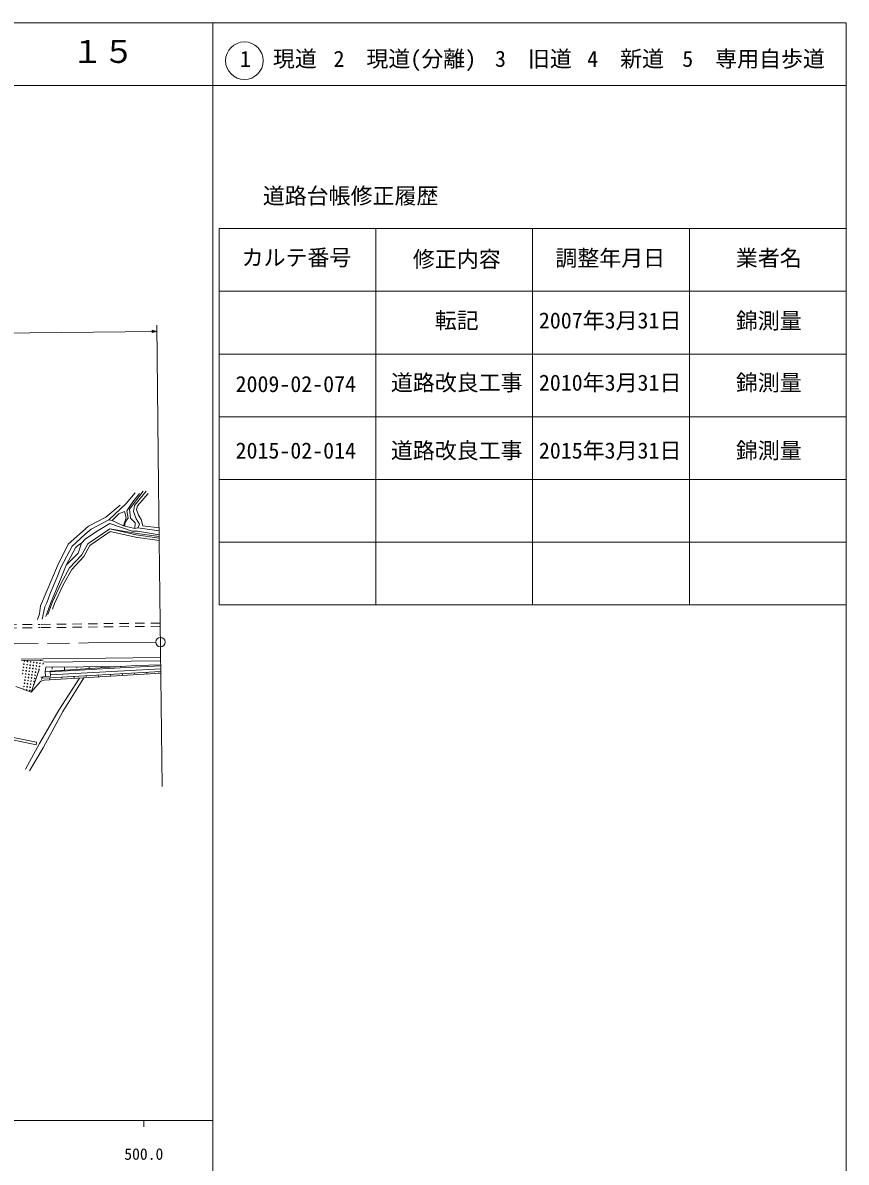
# Model space of a CAD drawing. Units: millimetres, scale not verified. Extents: x 33656 to 673656, y 21260 to 381260.
# Drawn here: x 542351 to 673656, y 199617 to 381260 of the extents above; entities that cross this region are included whole.
import ezdxf
from ezdxf.enums import TextEntityAlignment as Align

# ---------------------------------------------------------------- set-up
doc = ezdxf.new("R2010")
doc.units = ezdxf.units.MM
doc.header["$LTSCALE"] = 1000
doc.linetypes.add('CHAIN', pattern=[18.5, 12, -1.5, 3.5, -1.5])
doc.linetypes.add('USER1', pattern=[2.5, 1.5, -1])
doc.layers.add('S-SUV', color=7, linetype='Continuous', lineweight=13)
doc.styles.add('ＭＳ ゴシック', font='')
doc.styles.get('ＭＳ ゴシック').set_extended_font_data('MS Gothic')

msp = doc.modelspace()

# ---------------------------------------------------------------- linework, layer by layer
at = {"layer": 'S-SUV'}
for p, q in [((673656, 381260), (33656, 381260)), ((572656, 381260), (572656, 371260)), ((673656, 21260), (673656, 381260)), ((33656, 371260), (673656, 371260)), ((572656, 21260), (572656, 371260)), ((573656, 348457), (573656, 288457)), ((573656, 348457), (673656, 348457)), ((598656, 348457), (598656, 288457)), ((623656, 348457), (623656, 288457)), ((648656, 348457), (648656, 288457)), ((573656, 338457), (673656, 338457)), ((564019, 307422), (563726, 333070)), ((497808, 331307), (563737, 332062)), ((563737, 332062), (562985, 332241)), ((562985, 332241), (562989, 331866)), ((562989, 331866), (563737, 332062)), ((563008, 331894), (563004, 332213)), ((563004, 332213), (563658, 332061)), ((563660, 332061), (563008, 331894)), ((563036, 331922), (563033, 332185)), ((563033, 332185), (563583, 332060)), ((563583, 332060), (563036, 331922)), ((563063, 331951), (563061, 332157)), ((563061, 332157), (563508, 332059)), ((563508, 332059), (563063, 331951)), ((563091, 331979), (563089, 332129)), ((563089, 332129), (563432, 332058)), ((563432, 332058), (563091, 331979)), ((563119, 332008), (563118, 332101)), ((563118, 332101), (563357, 332057)), ((563357, 332057), (563119, 332008)), ((563147, 332036), (563146, 332074)), ((563146, 332074), (563280, 332056)), ((563147, 332055), (563280, 332056)), ((563280, 332056), (563147, 332036)), ((573656, 328457), (673656, 328457)), ((573656, 318457), (673656, 318457)), ((564019, 307422), (564568, 259500)), ((573656, 308457), (673656, 308457)), ((560277, 306341), (558852, 304605)), ((559372, 303745), (561527, 306605)), ((559914, 304901), (560975, 306239)), ((562010, 306575), (560143, 304305)), ((560655, 304258), (562329, 306220)), ((555577, 302459), (557857, 304342)), ((558852, 304605), (556097, 302026)), ((558587, 303362), (557692, 302987)), ((558823, 302343), (558587, 303362)), ((559914, 304901), (558932, 303433)), ((558932, 303433), (559133, 302300)), ((559552, 302290), (559372, 303745)), ((559990, 303362), (560143, 304305)), ((560442, 302188), (559990, 303362)), ((560464, 303652), (560655, 304258)), ((560798, 302778), (560464, 303652)), ((552828, 301001), (555577, 302459)), ((553257, 300534), (556097, 302026)), ((556593, 301906), (556097, 302026)), ((557692, 302987), (556593, 301906)), ((556593, 301906), (558385, 301073)), ((558385, 301073), (558823, 302343)), ((558644, 301374), (558908, 301956)), ((559133, 302300), (558908, 301956)), ((560257, 301570), (559552, 302290)), ((560228, 300657), (560257, 301570)), ((560442, 302188), (560962, 301310)), ((561239, 302053), (560798, 302778)), ((561506, 301067), (561239, 302053)), ((549614, 298140), (552828, 301001)), ((552307, 299737), (550822, 298378)), ((553257, 300534), (552307, 299737)), ((552371, 298994), (554352, 300297)), ((556228, 300568), (552735, 298192)), ((556310, 300139), (553037, 297914)), ((554352, 300297), (556227, 301441)), ((559767, 300202), (556227, 301441)), ((560418, 299633), (556228, 300568)), ((560596, 299858), (556228, 300568)), ((560347, 299239), (556310, 300139)), ((560228, 300657), (558385, 301073)), ((558644, 301374), (558605, 301023)), ((560622, 300215), (559767, 300202)), ((560695, 300723), (560228, 300657)), ((564111, 299379), (560596, 299858)), ((564108, 299642), (560622, 300215)), ((560695, 300723), (560962, 301310)), ((564101, 300243), (560695, 300723)), ((564096, 300727), (561506, 301067)), ((547863, 294682), (549614, 298140)), ((550822, 298378), (550210, 297813)), ((550774, 297575), (551156, 297932)), ((551737, 298290), (551156, 297932)), ((551737, 298290), (551181, 296710)), ((551737, 298290), (552371, 298994)), ((552735, 298192), (551741, 296428)), ((553037, 297914), (552067, 296191)), ((564119, 298713), (560347, 299239)), ((564114, 299118), (560418, 299633)), ((573656, 298457), (673656, 298457)), ((550210, 297813), (548488, 294521)), ((550774, 297575), (549295, 294796)), ((549295, 294796), (551181, 296710)), ((551741, 296428), (549823, 294353)), ((552067, 296191), (550149, 294116)), ((546095, 290464), (547863, 294682)), ((548488, 294521), (547783, 292753)), ((549295, 294796), (548324, 292418)), ((549823, 294353), (548469, 291943)), ((546712, 290291), (547783, 292753)), ((550149, 294116), (548826, 291762)), ((548324, 292418), (546755, 288674)), ((548469, 291943), (547061, 288849)), ((548826, 291762), (547425, 288683)), ((545178, 288312), (546095, 290464)), ((546186, 288775), (546712, 290291)), ((547061, 288849), (546325, 286925)), ((544677, 286160), (545019, 287055)), ((545019, 287055), (545178, 288312)), ((545879, 288134), (545451, 286176)), ((546186, 288775), (545879, 288134)), ((546755, 288674), (546008, 286629)), ((547425, 288683), (547073, 287769)), ((573656, 288457), (673656, 288457)), ((545586, 279876), (542117, 279812)), ((545586, 279876), (555533, 279984)), ((555533, 279984), (564332, 280067)), ((542121, 279612), (545589, 279677)), ((543695, 274535), (544946, 278113)), ((545630, 279341), (564338, 279565)), ((545922, 277847), (546050, 278516)), ((546050, 278516), (558065, 278660)), ((557885, 278648), (546711, 277905)), ((546738, 277798), (557904, 278417)), ((564353, 278287), (546764, 277318)), ((547036, 278527), (547040, 278227)), ((549009, 278549), (549014, 278058)), ((550981, 278571), (550983, 278380)), ((552954, 278593), (552957, 278320)), ((554926, 278615), (554927, 278533)), ((556899, 278637), (556899, 278583)), ((560536, 278827), (557885, 278648)), ((557904, 278417), (564347, 278756)), ((564345, 278929), (560536, 278827)), ((545228, 276289), (543695, 274535)), ((545251, 276956), (545223, 276937)), ((545223, 276937), (545693, 276773)), ((545766, 276469), (545228, 276289)), ((545766, 276469), (545228, 276289)), ((545969, 277035), (545251, 276956)), ((545458, 276855), (545361, 276578)), ((545693, 276773), (564358, 277837)), ((564361, 277555), (545766, 276469)), ((546711, 277905), (545922, 277847)), ((545922, 277847), (545969, 277035)), ((545969, 277035), (546759, 277081)), ((546659, 276828), (546677, 276522)), ((546759, 277081), (546711, 277905)), ((548120, 271705), (551409, 276798)), ((548590, 276938), (548599, 276786)), ((551657, 276148), (548726, 271454)), ((550522, 277048), (550539, 276747)), ((552072, 276837), (551657, 276148)), ((552453, 277159), (552461, 277009)), ((554384, 277269), (554401, 276973)), ((556315, 277379), (556324, 277232)), ((558247, 277489), (558263, 277199)), ((560178, 277599), (560186, 277455)), ((562109, 277709), (562126, 277424)), ((564041, 277819), (564049, 277678)), ((541240, 275467), (543695, 274535)), ((544994, 266352), (548120, 271705)), ((548726, 271454), (545589, 265702)), ((544471, 266171), (533793, 268342)), ((544550, 266563), (533922, 268724)), ((542808, 262250), (544994, 266352)), ((545589, 265702), (543435, 262028)), ((544471, 266171), (544550, 266563)), ((33656, 206260), (572656, 206260)), ((561656, 206260), (561656, 205260))]:
    msp.add_line(p, q, dxfattribs=at)
at = {"layer": 'S-SUV', "linetype": 'USER1'}
for p, q in [((522328, 285093), (545143, 285357)), ((564269, 285576), (545143, 285357)), ((522334, 284573), (545149, 284837)), ((564275, 285056), (545149, 284837))]:
    msp.add_line(p, q, dxfattribs=at)
at = {"layer": 'S-SUV', "linetype": 'CHAIN'}
for p, q in [((532791, 282176), (552790, 282405)), ((552790, 282405), (563554, 282528))]:
    msp.add_line(p, q, dxfattribs=at)
at = {"layer": 'S-SUV'}
for centre, radius in [((577687, 375218), 3000), ((564304, 282537), 746), ((564304, 282537), 22.5), ((542401, 278017), 49.8), ((542470, 278512), 49.8), ((542540, 279007), 49.8), ((542610, 279502), 49.8), ((542896, 277947), 49.8), ((542965, 278442), 49.8), ((543035, 278937), 49.8), ((543105, 279432), 49.8), ((543391, 277877), 49.8), ((543461, 278372), 49.8), ((543530, 278867), 49.8), ((543600, 279363), 49.8), ((543956, 278303), 49.8), ((544025, 278798), 49.8), ((544095, 279293), 49.8), ((544451, 278233), 49.8), ((544520, 278728), 49.8), ((544590, 279223), 49.8), ((545016, 278658), 49.8), ((545085, 279153), 49.8), ((545580, 279084), 49.8), ((542687, 276462), 49.8), ((542756, 276957), 49.8), ((542826, 277452), 49.8), ((543182, 276392), 49.8), ((543251, 276887), 49.8), ((543321, 277382), 49.8), ((543677, 276322), 49.8), ((543746, 276817), 49.8), ((543816, 277312), 49.8), ((543886, 277808), 49.8), ((544172, 276252), 49.8), ((544242, 276748), 49.8), ((544311, 277243), 49.8), ((544381, 277738), 49.8), ((542547, 275471), 49.8), ((542617, 275967), 49.8), ((542973, 274907), 49.8), ((543042, 275402), 49.8), ((543112, 275897), 49.8), ((543468, 274837), 49.8), ((543537, 275332), 49.8), ((543607, 275827), 49.8)]:
    msp.add_circle(centre, radius, dxfattribs=at)
for centre, start, end in [((544946, 278163), 10.76575, 270.76349), ((545155, 279649), 157.42432, 24.69971), ((542331, 277522), 171.7019, 134.68356), ((542477, 274976), 1.98126, 136.44708), ((544102, 275757), 47.87079, 273.59863)]:
    msp.add_arc(centre, 49.8, start, end, dxfattribs=at)

# ---------------------------------------------------------------- texts
at = {"layer": 'S-SUV', "style": 'ＭＳ ゴシック'}
for s, height, p in [('１５', 3666, (550153, 373760)), ('1\u3000現道', 2566, (576979, 373468)), ('2\u3000現道(分離)', 2566, (591900, 373468)), ('3\u3000旧道', 2566, (617653, 373468)), ('4\u3000新道', 2566, (632355, 373468)), ('5\u3000専用自歩道', 2566, (647510, 373468)), ('道路台帳修正履歴', 2566, (580625, 351623)), ('カルテ番号', 2566, (577248, 341787)), ('修正内容', 2566, (604550, 341533)), ('調整年月日', 2566, (627273, 341707)), ('業者名', 2566, (656055, 341707)), ('転記', 2566, (608050, 331756)), ('2007年3月31日', 2566, (624648, 331756)), ('錦測量', 2566, (656055, 331699)), ('道路改良工事', 2566, (601050, 321841)), ('2010年3月31日', 2566, (624648, 321841)), ('錦測量', 2566, (656055, 321841)), ('2009-02-074', 2566, (576286, 321621)), ('2015-02-014', 2566, (576286, 311016)), ('道路改良工事', 2566, (601050, 311016)), ('2015年3月31日', 2566, (624648, 311016)), ('錦測量', 2566, (656055, 311016)), ('500.0', 1833, (558531, 199455))]:
    msp.add_text(s, height=height, dxfattribs=at).set_placement(p, align=Align.BOTTOM_LEFT)

doc.saveas('drawing.dxf')
